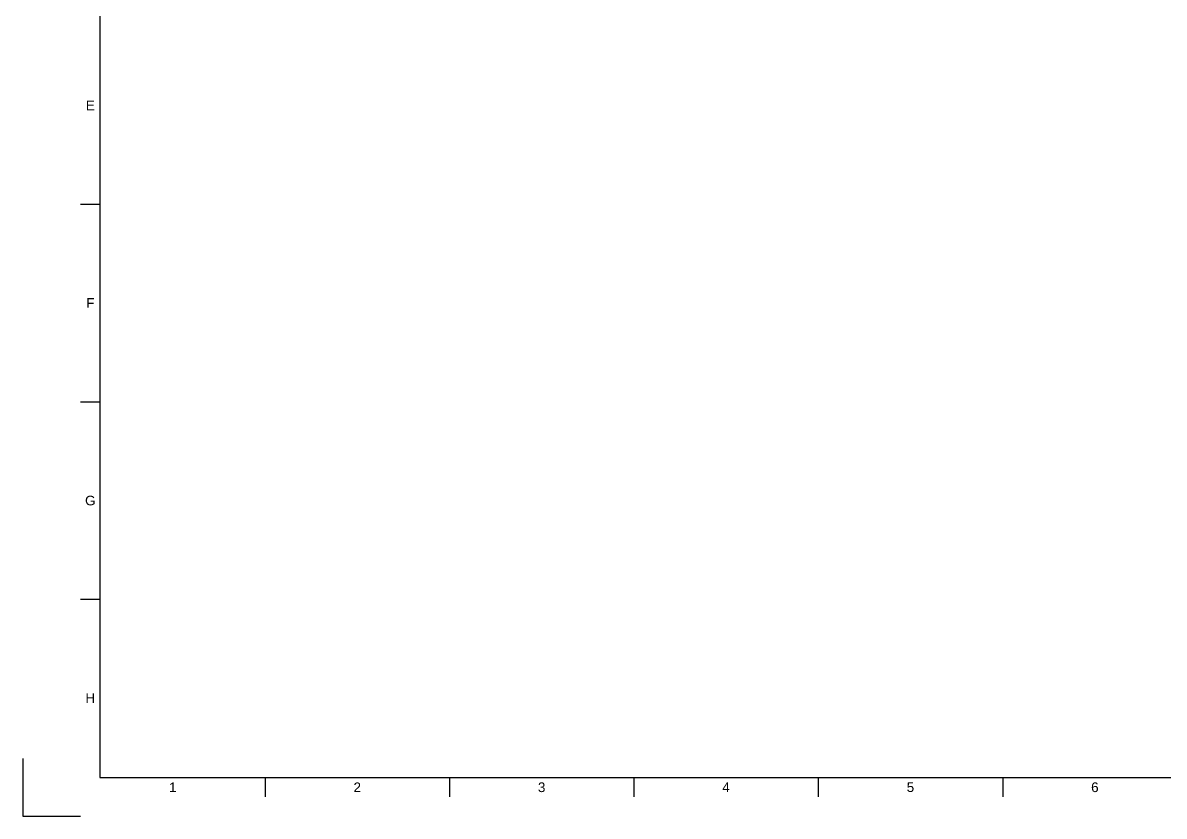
# Model space of a CAD drawing. Header units: millimetres. Extents: x 0 to 594, y 0 to 420.
# Drawn here: x 0 to 296.1, y 0 to 205.8 of the extents above; entities that cross this region are included whole.
import ezdxf
from ezdxf.enums import TextEntityAlignment as Align

# ---------------------------------------------------------------- set-up
doc = ezdxf.new("R2010")
doc.units = ezdxf.units.MM
doc.header["$LTSCALE"] = 0.75
doc.layers.add('BORDER', color=7, linetype='Continuous', lineweight=25)
doc.styles.add('FusionTitle', font='arial.ttf')

# ---------------------------------------------------------------- blocks, each defined once
blk = doc.blocks.new('ISO_A2_SHEET')
at = {"layer": 'BORDER'}
for p, q in [((20, 410), (20, 10)), ((15, 158.75), (20, 158.75)), ((15, 107.5), (20, 107.5)), ((15, 56.25), (20, 56.25)), ((20, 10), (584, 10)), ((62.8335, 10), (62.8335, 5)), ((110.6668, 10), (110.6668, 5)), ((158.5001, 10), (158.5001, 5)), ((206.3334, 10), (206.3334, 5)), ((254.1667, 10), (254.1667, 5))]:
    blk.add_line(p, q, dxfattribs=at)
at = {"layer": 'Defpoints'}
for p, q in [((0, 15), (0, 0)), ((0, 0), (15, 0))]:
    blk.add_line(p, q, dxfattribs=at)
at = {"layer": 'BORDER', "style": 'FusionTitle'}
for s, p in [('E', (17.5, 184.375)), ('F', (17.5, 133.125)), ('G', (17.5, 81.875)), ('H', (17.5, 30.625)), ('1', (38.91685, 7.5)), ('2', (86.75015, 7.5)), ('3', (134.58345, 7.5)), ('4', (182.41675, 7.5)), ('5', (230.25005, 7.5)), ('6', (278.08335, 7.5))]:
    blk.add_text(s, height=2.5, dxfattribs=at).set_placement(p, align=Align.MIDDLE)

msp = doc.modelspace()

# ---------------------------------------------------------------- block references
at = {"layer": 'BORDER'}
msp.add_blockref('ISO_A2_SHEET', (0, 0), dxfattribs=at)

doc.saveas('drawing.dxf')
